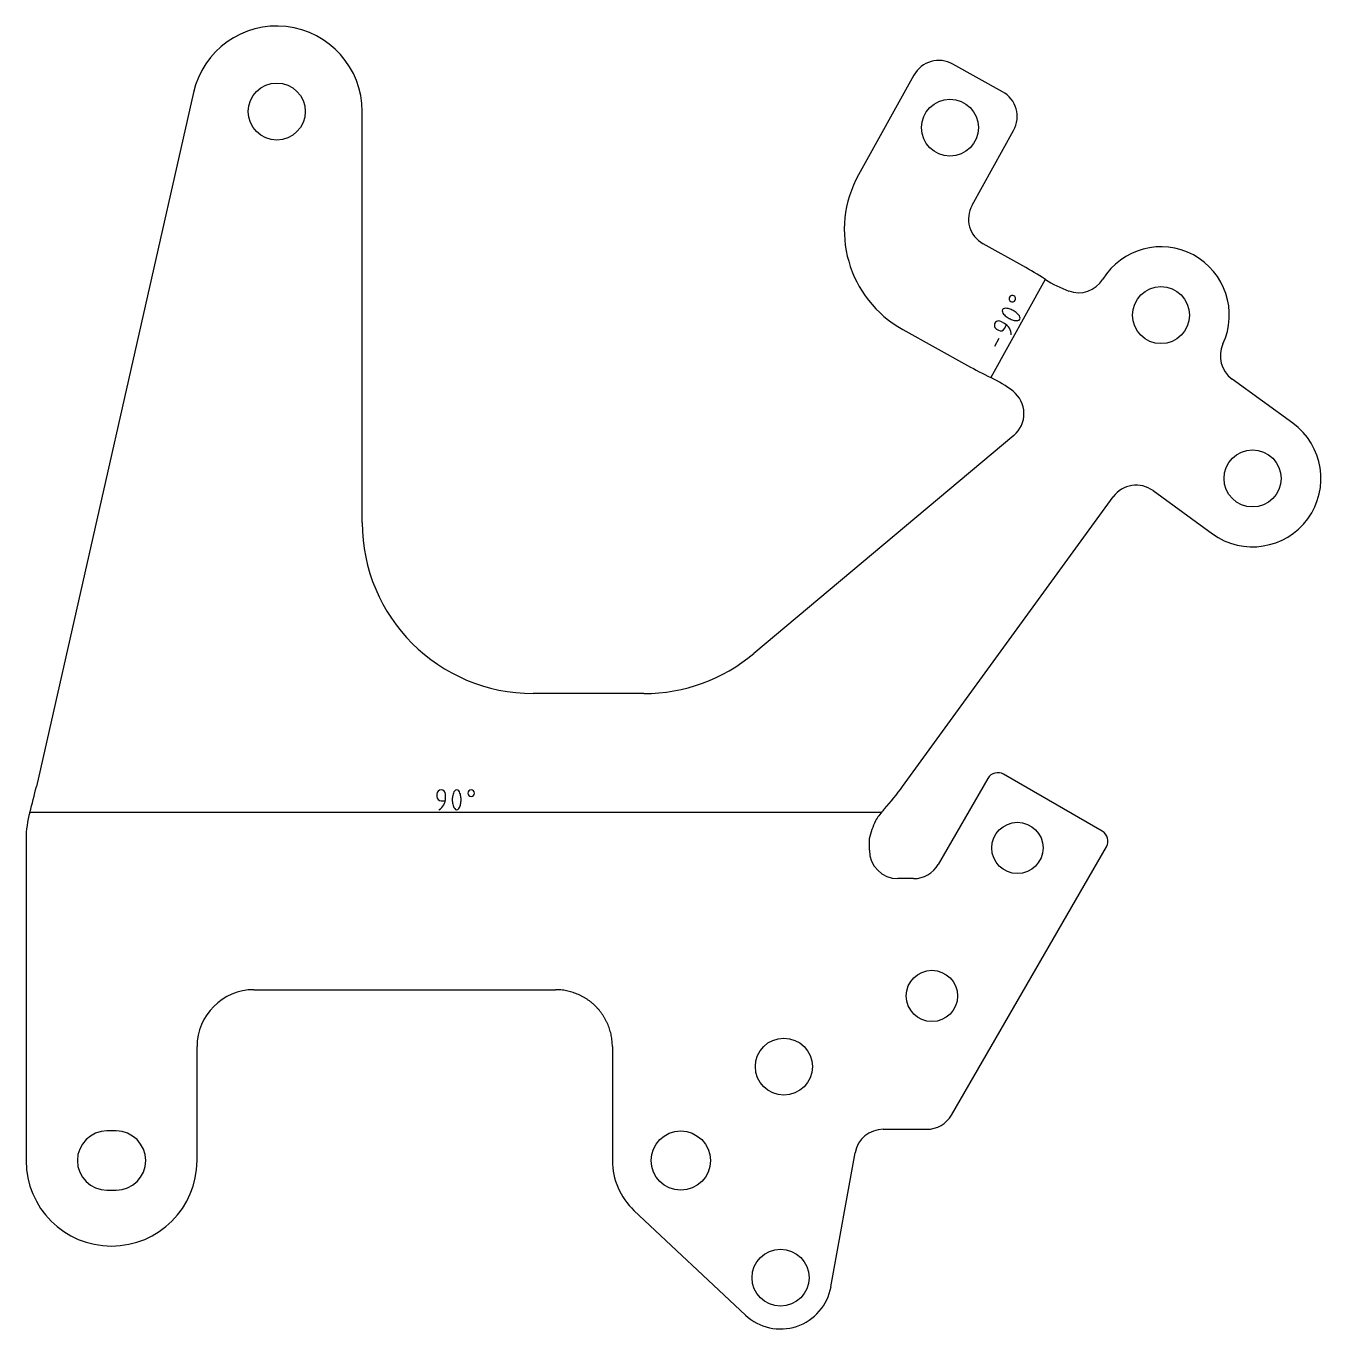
# Model space of a CAD drawing. Header units: metres. Extents: x 0 to 227, y 0 to 229.
import ezdxf

# ---------------------------------------------------------------- set-up
doc = ezdxf.new("R2010")
doc.units = ezdxf.units.M
for name, color, linetype in [('AP_BEND_ANGLES', 7, 'CONTINUOUS'), ('AP_BEND_LINES_DOWN', 3, 'CONTINUOUS'), ('AP_BEND_LINES_UP', 1, 'CONTINUOUS'), ('AP_CONTOUR', 7, 'CONTINUOUS')]:
    doc.layers.add(name, color=color, linetype=linetype)

msp = doc.modelspace()

# ---------------------------------------------------------------- linework, layer by layer
at = {"layer": 'AP_BEND_ANGLES', "color": 7}
for points in [[(172.58, 181.13, 1), (173.6, 180.57, 1)], [(171.7, 179.14, 0.546), (171.35, 178.52), (171.35, 178.52, 0.115), (171.86, 177.84), (171.86, 177.84, 0.054), (172.51, 177.39), (172.51, 177.39, 0.054), (173.22, 177.09), (173.22, 177.09, 0.115), (174.07, 177.01), (174.07, 177.01, 0.546), (174.42, 177.63), (174.42, 177.63, 0.115), (173.9, 178.3), (173.9, 178.3, 0.054), (173.26, 178.75), (173.26, 178.75, 0.054), (172.54, 179.06), (172.54, 179.06, 0.115), (171.7, 179.14)], [(75.93, 94.44, 0.546), (75.22, 94.44), (75.22, 94.44, 0.115), (74.88, 93.66), (74.88, 93.66, 0.054), (74.8, 92.89), (74.8, 92.89, 0.054), (74.88, 92.11), (74.88, 92.11, 0.115), (75.22, 91.33), (75.22, 91.33, 0.546), (75.93, 91.33), (75.93, 91.33, 0.115), (76.27, 92.11), (76.27, 92.11, 0.054), (76.35, 92.89), (76.35, 92.89, 0.054), (76.27, 93.66), (76.27, 93.66, 0.115), (75.93, 94.44)], [(78.1, 94.64, 1), (78.1, 93.47, 1)]]:
    msp.add_lwpolyline(points, format="xyb", close=True, dxfattribs=at)
for points in [[(172.9, 174.5, 0.268), (171.7, 176.5), (171.7, 176.5), (171.09, 176.84, 1), (170.33, 175.49), (170.33, 175.49), (170.67, 175.3), (170.67, 175.3, 0.414), (171.73, 175.6), (171.73, 175.6), (172.09, 176.24)], [(72.46, 91.14, 0.268), (73.63, 93.16), (73.63, 93.16), (73.63, 93.86, 1), (72.07, 93.86), (72.07, 93.86), (72.07, 93.47), (72.07, 93.47, 0.414), (72.85, 92.69), (72.85, 92.69), (73.58, 92.69)]]:
    msp.add_lwpolyline(points, format="xyb", dxfattribs=at)
msp.add_lwpolyline([(170.03, 172.54), (170.79, 173.9)], dxfattribs=at)
at = {"layer": 'AP_BEND_LINES_DOWN', "color": 3}
msp.add_line((178.88, 184.24), (169.31, 167), dxfattribs=at)
at = {"layer": 'AP_BEND_LINES_UP', "color": 1}
msp.add_line((150.1, 90.64), (0.65, 90.64), dxfattribs=at)
at = {"layer": 'AP_CONTOUR', "color": 7}
for p, q in [((171.37, 217.18), (162.63, 222.04)), ((155.83, 220.09), (146.12, 202.61)), ((29.37, 217.01), (1.81, 95.22)), ((59, 141.54), (59, 213.7)), ((166.03, 197.27), (173.31, 210.38)), ((174.95, 186.6), (167.97, 190.47)), ((182.99, 182.2), (182.99, 182.2)), ((153.89, 175.42), (165.24, 169.11)), ((165.24, 169.11), (165.24, 169.11)), ((222.31, 158.99), (211.65, 166.74)), ((173.22, 164.61), (173.22, 164.61)), ((173.35, 156.84), (127.72, 118.56)), ((197.79, 147.15), (208.19, 139.58)), ((153.82, 95.22), (190.8, 146.05)), ((108.44, 111.54), (89, 111.54)), ((168.81, 96.65), (160.1, 81.55)), ((188.87, 87.38), (171.55, 97.38)), ((1.81, 95.22), (1.81, 95.22)), ((153.82, 95.22), (153.82, 95.22)), ((0, 86.05), (0, 86.05)), ((0, 86.05), (0, 29.55)), ((148, 84.05), (148, 86.05)), ((162.41, 37.55), (189.6, 84.65)), ((155.77, 79.05), (153, 79.05)), ((40, 59.55), (92.9, 59.55)), ((30, 29.55), (30, 49.55)), ((102.9, 49.55), (102.9, 29.55)), ((15.8, 34.75), (14.2, 34.75)), ((150.43, 35.05), (158.08, 35.05)), ((141.26, 7.4), (145.51, 30.94)), ((14.2, 24.35), (15.8, 24.35)), ((106.69, 20.81), (126.25, 2.44))]:
    msp.add_line(p, q, dxfattribs=at)
for centre, radius in [((44, 213.7), 5), ((162.14, 210.87), 5), ((199.18, 177.96), 5), ((215.25, 149.29), 5), ((173.98, 84.43), 4.5), ((158.98, 58.45), 4.5), ((133, 46.05), 5), ((114.9, 29.55), 5.2), ((132.41, 9), 5)]:
    msp.add_circle(centre, radius, dxfattribs=at)
for centre, radius, start, end in [((44, 213.7), 15, 0, 167.2481), ((160.2, 217.67), 5, 60.9486, 150.9486), ((168.94, 212.81), 5, 330.9486, 60.9486), ((163.6, 192.9), 20, 150.9486, 240.9486), ((170.4, 194.84), 5, 150.9486, 240.9486), ((199.18, 177.96), 12, 335.0471, 148.3077), ((137.87, 120.39), 75.88, 57.2819, 60.7487), ((190.62, 202.74), 21.92, 237.6324, 249.6381), ((184.71, 186.89), 5, 249.8314, 328.3077), ((214.59, 170.79), 5, 155.0471, 233.9612), ((207.24, 245.27), 86.97, 241.1235, 244.1472), ((158.6, 145.16), 24.33, 53.0691, 63.8785), ((170.13, 160.67), 5, 310, 51.8546), ((215.25, 149.29), 12, 233.9612, 53.9612), ((194.85, 143.11), 5, 53.9612, 143.9612), ((89, 141.54), 30, 180, 270), ((108.44, 141.54), 30, 270, 310), ((170.55, 95.65), 2, 60, 150), ((-92, 116.48), 96.19, 344.4394, 347.2296), ((121.27, 118.44), 39.98, 317.2543, 324.5034), ((17.57, 85.89), 17.58, 164.1886, 179.4677), ((158.11, 84.01), 10.41, 138.1629, 150.2812), ((177.57, 69.24), 34.82, 140.6855, 141.4091), ((165.32, 81.86), 17.83, 155.7743, 166.3886), ((187.87, 85.65), 2, 330, 60), ((153, 84.05), 5, 180.0001, 270), ((155.77, 84.05), 5, 270, 330), ((40, 49.55), 10, 90, 180), ((92.9, 49.55), 10, 87.1871, 89.9996), ((92.9, 49.55), 10, 84.3746, 87.1871), ((92.9, 49.55), 10, 81.5621, 84.3746), ((92.9, 49.55), 10, 78.7497, 81.5621), ((92.9, 49.55), 10, 75.9372, 78.7497), ((92.9, 49.55), 10, 73.1247, 75.9372), ((92.9, 49.55), 10, 70.3122, 73.1247), ((92.9, 49.55), 10, 67.4997, 70.3122), ((92.9, 49.55), 10, 64.6872, 67.4997), ((92.9, 49.55), 10, 61.8747, 64.6872), ((92.9, 49.55), 10, 59.0622, 61.8747), ((92.9, 49.55), 10, 56.2497, 59.0622), ((92.9, 49.55), 10, 53.4373, 56.2497), ((92.9, 49.55), 10, 50.6248, 53.4373), ((92.9, 49.55), 10, 47.8123, 50.6248), ((92.9, 49.55), 10, 44.9998, 47.8123), ((92.9, 49.55), 10, 42.1873, 44.9998), ((92.9, 49.55), 10, 39.3749, 42.1873), ((92.9, 49.55), 10, 36.5624, 39.3749), ((92.9, 49.55), 10, 33.7499, 36.5624), ((92.9, 49.55), 10, 30.9374, 33.7499), ((92.9, 49.55), 10, 28.1249, 30.9374), ((92.9, 49.55), 10, 25.3124, 28.1249), ((92.9, 49.55), 10, 22.4999, 25.3124), ((92.9, 49.55), 10, 19.6875, 22.4999), ((92.9, 49.55), 10, 16.875, 19.6875), ((92.9, 49.55), 10, 14.0625, 16.875), ((92.9, 49.55), 10, 11.25, 14.0625), ((92.9, 49.55), 10, 8.4375, 11.25), ((92.9, 49.55), 10, 5.625, 8.4375), ((92.9, 49.55), 10, 2.8125, 5.625), ((92.9, 49.55), 10, 0, 2.8125), ((158.08, 40.05), 5, 270, 330), ((14.2, 29.55), 5.2, 90, 270), ((15.8, 29.55), 5.2, 270, 90), ((150.43, 30.05), 5, 90, 169.7642), ((15, 29.55), 15, 180.0001, 0), ((114.9, 29.55), 12, 180, 226.8005), ((132.41, 9), 9, 226.8005, 349.7642)]:
    msp.add_arc(centre, radius, start, end, dxfattribs=at)

doc.saveas('drawing.dxf')
